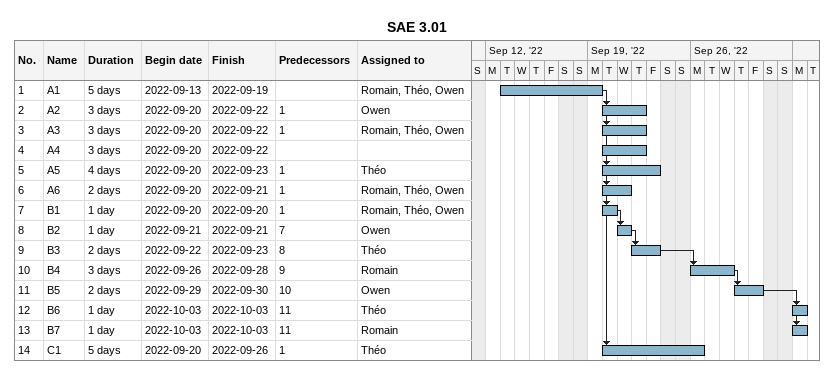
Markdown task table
SAE 3.01

| ID | Task | Duration | Start | Finish | Predecessors | Resources |
|---|---|---|---|---|---|---|
| 1 | A1 | 5d | 2022-09-13 | 2022-09-19 |  | Romain, Théo, Owen |
| 2 | A2 | 3d | 2022-09-20 | 2022-09-22 | 1 | Owen |
| 3 | A3 | 3d | 2022-09-20 | 2022-09-22 | 1 | Romain, Théo, Owen |
| 4 | A4 | 3d | 2022-09-20 | 2022-09-22 |  |  |
| 5 | A5 | 4d | 2022-09-20 | 2022-09-23 | 1 | Théo |
| 6 | A6 | 2d | 2022-09-20 | 2022-09-21 | 1 | Romain, Théo, Owen |
| 7 | B1 | 1d | 2022-09-20 | 2022-09-20 | 1 | Romain, Théo, Owen |
| 8 | B2 | 1d | 2022-09-21 | 2022-09-21 | 7 | Owen |
| 9 | B3 | 2d | 2022-09-22 | 2022-09-23 | 8 | Théo |
| 10 | B4 | 3d | 2022-09-26 | 2022-09-28 | 9 | Romain |
| 11 | B5 | 2d | 2022-09-29 | 2022-09-30 | 10 | Owen |
| 12 | B6 | 1d | 2022-10-03 | 2022-10-03 | 11 | Théo |
| 13 | B7 | 1d | 2022-10-03 | 2022-10-03 | 11 | Romain |
| 14 | C1 | 5d | 2022-09-20 | 2022-09-26 | 1 | Théo |
